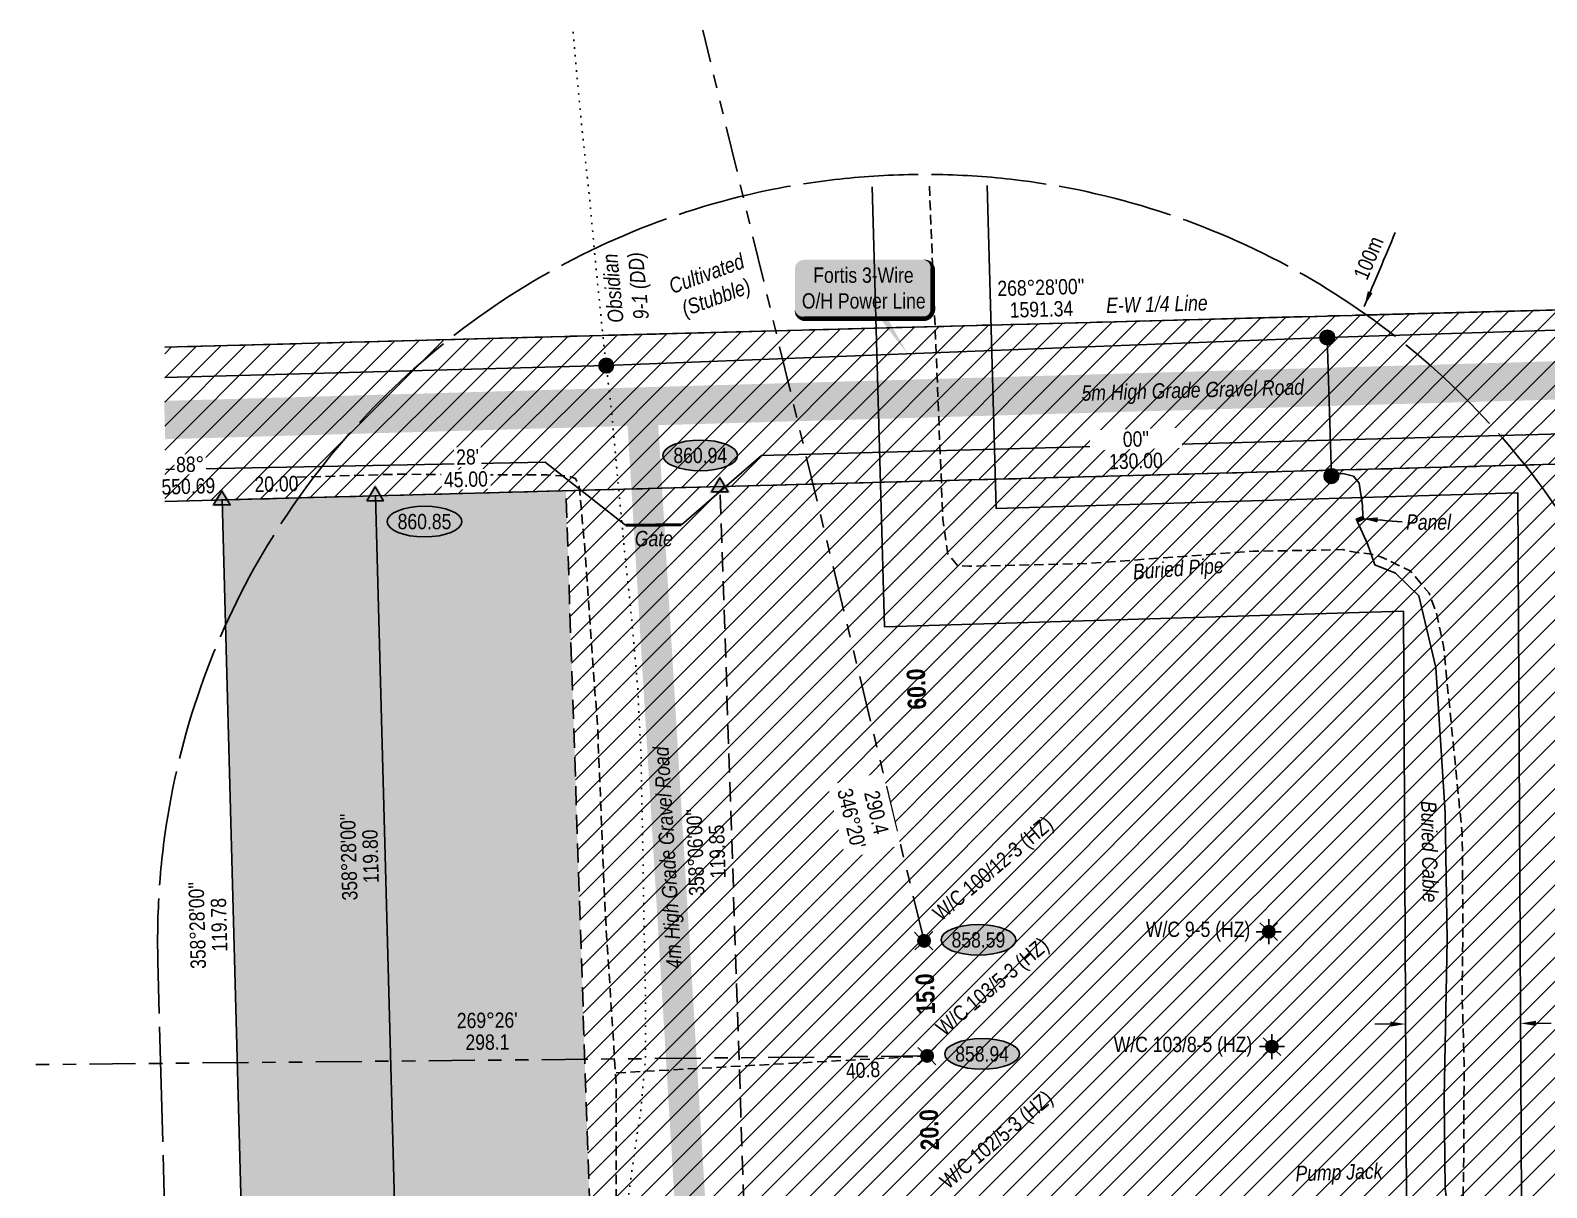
# Model space of a CAD drawing. Extents: x 626550 to 632078, y 5902939 to 5909485.
# Drawn here: x 628387 to 629376, y 5903997 to 5904752 of the extents above; entities that cross this region are included whole.
import ezdxf
from ezdxf.enums import TextEntityAlignment as Align

# ---------------------------------------------------------------- set-up
doc = ezdxf.new("R2010")
doc.units = 0
doc.header["$LTSCALE"] = 5
doc.header["$PDSIZE"] = 0.05
for name, pattern in [('foc-ACCESSROAD', [3.75, 2.5, -1.25]), ('foc-BUFFER', [16.75, 15, -1.75]), ('foc-DOT', [1, 0.2, -0.8]), ('foc-DRILLPATH', [14.75, 6, -1.75, 1.75, -1.75, 1.75, -1.75]), ('foc-QUARTERLINE', [33, 25, -3, 2, -3]), ('foc-TIELINE', [1.875, 1.25, -0.625]), ('POWERLINE5', [7.8, 2.4, -0.6, 0.6, -0.6, 0.6, -0.6, 2.4]), ('UG_PIPE', [1.875, 1.25, -0.625])]:
    doc.linetypes.add(name, pattern=pattern)
doc.layers.get('Defpoints').update_dxf_attribs({"color": 9})
for name, color, linetype in [('ABADATA-DRILL', 8, 'foc-DOT'), ('ABADATA-DRILL-T', 8, 'Continuous'), ('AS-CABLE', 224, 'foc-CABLE'), ('AS-FENCE', 48, 'foc-FENCE'), ('AS-PIPE-UG', 44, 'UG_PIPE'), ('AS-PIPE-UG-T', 44, 'Continuous'), ('AS-POWER', 104, 'foc-POWER'), ('AS-POWER-EXISTING', 72, 'POWERLINE5'), ('AS-POWER-T', 104, 'Continuous'), ('AS-ROADS', 254, 'Continuous'), ('AS-TELEPHONE-T', 224, 'Continuous'), ('AUX-BUFFER', 7, 'foc-BUFFER'), ('C-AR', 13, 'foc-ACCESSROAD'), ('C-RW', 13, 'Continuous'), ('C-WS-S', 13, 'Continuous'), ('L-BD', 7, 'Continuous'), ('L-MON', 1, 'Continuous'), ('L-QSEC', 8, 'foc-QUARTERLINE'), ('L-SECQ', 8, 'foc-QUARTERLINE'), ('P-ELEVATION', 7, 'Continuous'), ('P-PDRILLPATH', 12, 'foc-DRILLPATH'), ('P-PROPOSED', 10, 'Continuous'), ('P-PROPOSED-EXISTING-H', 59, 'Continuous'), ('P-PROPOSED-H', 21, 'Continuous'), ('P-TXT', 4, 'Continuous'), ('T-TIE', 201, 'foc-TIELINE')]:
    doc.layers.add(name, color=color, linetype=linetype)
for name, color, linetype, lineweight in [('AS-GENERAL', 48, 'Continuous', 18), ('C-AR-T', 13, 'Continuous', 9), ('C-RW-T', 13, 'Continuous', 9), ('C-WS-T', 13, 'Continuous', 9), ('T-TEXT', 48, 'Continuous', 18), ('T-TIE-T', 201, 'Continuous', 18)]:
    doc.layers.add(name, color=color, linetype=linetype, lineweight=lineweight)
doc.styles.add('80', font='ARIALN.TTF', dxfattribs={"height": 10})
doc.styles.add('80CG', font='ARIALN.TTF', dxfattribs={"height": 10})
doc.styles.add('80L', font='ARIALN.TTF', dxfattribs={"height": 10})
doc.styles.add('80LS', font='ARIALNI.TTF', dxfattribs={"height": 10})
doc.styles.add('BOLD', font='ARIALNB.TTF')
doc.styles.add('foc-LtypeFont', font='ARIALN.TTF', dxfattribs={"height": 7.35})
doc.linetypes.add('foc-CABLE', pattern='A,2,-1,["C",foc-LtypeFont,S=0.2,R=0,X=-0.625,Y=-0.75],-1.24,8', length=12.24)
doc.linetypes.add('foc-FENCE', pattern='A,10,-1,["X",foc-LtypeFont,S=0.2,R=0,X=-0.625,Y=-0.75],-1.24', length=12.24)
doc.linetypes.add('foc-POWER', pattern='A,6,-1,["P",foc-LtypeFont,S=0.2,R=0,X=-0.625,Y=-0.75],-1.24,4', length=12.24)
doc.dimstyles.new('CG2011', dxfattribs={"dimscale": 5, "dimtxt": 9, "dimasz": 2, "dimexe": 0.2, "dimexo": 0.0625, "dimgap": 0.5, "dimtad": 0, "dimtih": 1, "dimtoh": 1, "dimzin": 0, "dimdsep": 46, "dimtxsty": '80CG', "dimcen": 0.1, "dimse1": 1, "dimse2": 1, "dimclrd": 256, "dimclrt": 256, "dimaunit": 1, "dimadec": 4, "dimazin": 0, "dimtfac": 0.06, "dimtofl": 0, "dimtmove": 0, "dimatfit": 1, "dimfxl": 0.2, "dimtolj": 1, "dimtzin": 0, "dimlwd": -1, "dimarcsym": 0})
doc.dimstyles.new('Compass 5 000', dxfattribs={"dimscale": 5, "dimtxt": 9, "dimasz": 2, "dimexe": 0.2, "dimexo": 0.0625, "dimgap": 0.5, "dimtad": 0, "dimtih": 1, "dimtoh": 1, "dimzin": 0, "dimdsep": 46, "dimtxsty": '80CG', "dimcen": 0.1, "dimse1": 1, "dimse2": 1, "dimclrd": 256, "dimclrt": 256, "dimaunit": 1, "dimadec": 4, "dimazin": 0, "dimtfac": 0.06, "dimtofl": 0, "dimtmove": 0, "dimatfit": 1, "dimfxl": 0.2, "dimtolj": 1, "dimtzin": 0, "dimlwd": -1, "dimarcsym": 0})

# ---------------------------------------------------------------- blocks, each defined once
blk = doc.blocks.new('POWERPOLE')
h = blk.add_hatch(color=255)
edge = h.paths.add_edge_path()
edge.add_arc((0, 0), 0.96, 0, 360)
at = {"linetype": 'Continuous'}
for p, q in [((0.68, -0.68), (-0.68, 0.68)), ((-0.68, -0.68), (0.68, 0.68))]:
    blk.add_line(p, q, dxfattribs=at)
blk.add_circle((0, 0), 0.96, dxfattribs=at)
blk = doc.blocks.new('*D550')
at = {"layer": 'C-AR-T', "transparency": 16777216}
for p, q in [((628863.07, 5903964.88), (628873.06, 5903965.21)), ((628742.57, 5903960.88), (628732.57, 5903960.55))]:
    blk.add_line(p, q, dxfattribs=at)
for points in [[(628742.51, 5903962.54), (628742.62, 5903959.21), (628752.56, 5903961.21)], [(628863.01, 5903966.54), (628863.12, 5903963.21), (628853.07, 5903964.54)]]:
    blk.add_solid(points, dxfattribs=at)
at = {"layer": 'Defpoints', "color": 0, "transparency": 16777216}
for p in [(628842.28, 5904289.8), (628741.77, 5904286.46), (628752.56, 5903961.21)]:
    blk.add_point(p, dxfattribs=at)
at = {"layer": 'C-AR-T', "transparency": 16777216, "insert": (628900.8, 5903965.21), "char_height": 10, "attachment_point": 5, "style": '80CG'}
blk.add_mtext('\\A1;Obsidian\\P20.12 A/R', dxfattribs=at)
blk = doc.blocks.new('*D551')
at = {"layer": 'C-AR-T', "transparency": 16777216}
for p, q in [((629551.68, 5904597.31), (629541.68, 5904597.31)), ((629552.05, 5904583.79), (629551.68, 5904597.31)), ((629555.27, 5904463.21), (629555.54, 5904453.21))]:
    blk.add_line(p, q, dxfattribs=at)
for points in [[(629553.71, 5904583.83), (629550.38, 5904583.75), (629552.31, 5904573.79)], [(629556.94, 5904463.26), (629553.61, 5904463.17), (629555.01, 5904473.21)]]:
    blk.add_solid(points, dxfattribs=at)
at = {"layer": 'Defpoints', "color": 0, "transparency": 16777216}
for p in [(629552.31, 5904573.79), (629132.09, 5904562.54), (629134.79, 5904461.96)]:
    blk.add_point(p, dxfattribs=at)
at = {"layer": 'C-AR-T', "transparency": 16777216, "insert": (629513.95, 5904597.31), "char_height": 10, "attachment_point": 5, "style": '80CG'}
blk.add_mtext('\\A1;Obsidian\\P20.12 A/R', dxfattribs=at)
blk = doc.blocks.new('*D552')
at = {"layer": 'Defpoints', "color": 0, "transparency": 16777216}
for p in [(628517.6, 5904241.57), (628617.53, 5904244.25), (628525.71, 5903939.34)]:
    blk.add_point(p, dxfattribs=at)
at = {"layer": 'P-TXT', "transparency": 16777216}
for p, q in [((628635.64, 5903942.29), (628645.64, 5903942.56)), ((628515.72, 5903939.07), (628505.72, 5903938.8))]:
    blk.add_line(p, q, dxfattribs=at)
for points in [[(628635.6, 5903943.96), (628635.69, 5903940.62), (628625.64, 5903942.02)], [(628515.67, 5903940.74), (628515.76, 5903937.4), (628525.71, 5903939.34)]]:
    blk.add_solid(points, dxfattribs=at)
at = {"layer": 'P-TXT', "transparency": 16777216, "insert": (628673.37, 5903942.56), "char_height": 10, "attachment_point": 5, "style": '80CG'}
blk.add_mtext('\\A1;20.00 A/R', dxfattribs=at)
blk = doc.blocks.new('*U546')
h = blk.add_hatch(color=255)
edge = h.paths.add_edge_path()
edge.add_line((-39, -20), (39, -20))
edge.add_arc((39, -14), 6, 270, 360)
edge.add_line((45, -14), (45, 12.5))
edge.add_arc((39, 12.5), 6, 0, 90)
edge.add_line((39, 18.5), (-39, 18.5))
edge.add_arc((-39, 12.5), 6, 90, 180)
edge.add_line((-45, 12.5), (-45, -14))
edge.add_arc((-39, -14), 6, 180, 270)
at = {"color": 104, "flags": 128}
blk.add_lwpolyline([(-39, -20, 3, 3, 0), (39, -20, 3, 3, 0.414214), (45, -14, 3, 3, 0), (45, 12.5, 3, 0, 0.414214), (39, 18.5, 0, 0, 0), (-39, 18.5, 0, 0, 0.414214), (-45, 12.5, 0, 0, 0), (-45, -14, 0, 3, 0.414214)], format="xyseb", close=True, dxfattribs=at)
blk.add_lwpolyline([(28.51, -42.91, 0, 7.5, 0), (0, 0, 0, 0, 0)], format="xyseb", dxfattribs=at)
at = {"color": 104, "style": '80'}
blk.add_attdef('ENTER_TEXT_001', (-26.85, -4.92), '', height=10, dxfattribs=at)
blk = doc.blocks.new('we')
at = {"layer": 'P-ELEVATION'}
h = blk.add_hatch(color=111, dxfattribs=at)
h.dxf.hatch_style = 1
edge = h.paths.add_edge_path()
edge.add_ellipse((0, 0), major_axis=(-24.38, 0), ratio=0.410256, start_angle=0, end_angle=360)
at = {"layer": 'P-ELEVATION', "color": 7, "flags": 128}
blk.add_lwpolyline([(0, 0, 12.5, 0, 0), (-12.42, -6.43, 0, 0, 0)], format="xyseb", dxfattribs=at)
at = {"layer": 'P-ELEVATION', "color": 7}
blk.add_ellipse((0, 0), major_axis=(-24.38, 0), ratio=0.410256, dxfattribs=at)
at = {"layer": 'P-ELEVATION', "style": '80'}
blk.add_attdef('ELEVATION', text='', height=10, dxfattribs=at).set_placement((0, 0), align=Align.MIDDLE_CENTER)
blk = doc.blocks.new('GAS')
h = blk.add_hatch(color=255)
h.dxf.hatch_style = 1
edge = h.paths.add_edge_path()
edge.add_arc((0, 0), 0.9, 0, 360)
for p, q in [((-0.81, 0), (-1.62, 0)), ((-0.57, 0.57), (-1.14, 1.14)), ((0, 0.81), (0, 1.62)), ((0.57, 0.57), (1.14, 1.14)), ((1.62, 0), (0.81, 0)), ((-0.57, -0.57), (-1.14, -1.14)), ((0, -0.81), (0, -1.62)), ((1.14, -1.14), (0.57, -0.57))]:
    blk.add_line(p, q)
blk.add_circle((0, 0), 0.8)
blk = doc.blocks.new('TRIA')
blk.add_hatch(color=255).paths.add_polyline_path([(-0.04, 1.52), (-1.47, -0.87), (1.39, -0.87)])
blk = doc.blocks.new('TRIAA')
blk.add_blockref('TRIA', (0, 0))
blk = doc.blocks.new('TRIB')
at = {"color": 1}
blk.add_lwpolyline([(-1.12, -0.67), (-0.04, 1.13), (1.04, -0.67)], close=True, dxfattribs=at)
blk = doc.blocks.new('TRIBB')
blk.add_blockref('TRIB', (0, 0))
blk = doc.blocks.new('TRICC')
for name in ['TRIAA', 'TRIBB']:
    blk.add_blockref(name, (0, 0))
blk = doc.blocks.new('plspike')
blk.add_blockref('TRICC', (0, 0))
blk = doc.blocks.new('WC')
at = {"layer": 'L-MON'}
h = blk.add_hatch(color=255, dxfattribs=at)
h.dxf.hatch_style = 1
edge = h.paths.add_edge_path()
edge.add_arc((0, 0), 0.9, 0, 360)
at = {"layer": 'L-MON', "color": 240, "flags": 128}
for points in [[(-0.62, 0.5), (-1.23, 1.12)], [(0.52, 0.61), (1.13, 1.21)], [(-1.18, -1.18), (-0.56, -0.57)], [(1.16, -1.18), (0.56, -0.57)]]:
    blk.add_lwpolyline(points, dxfattribs=at)
at = {"layer": 'L-MON', "color": 240}
for radius in [0.8, 0.373]:
    blk.add_circle((0, 0), radius, dxfattribs=at)
blk = doc.blocks.new('*D573')
at = {"layer": 'C-RW-T', "transparency": 16777216}
for p, q in [((629273.95, 5904103.5), (629263.95, 5904103.45)), ((629368.92, 5904104.02), (629378.92, 5904104.07))]:
    blk.add_line(p, q, dxfattribs=at)
for points in [[(629273.94, 5904105.17), (629273.95, 5904101.84), (629283.94, 5904103.56)], [(629368.91, 5904105.68), (629368.93, 5904102.35), (629358.92, 5904103.96)]]:
    blk.add_solid(points, dxfattribs=at)
at = {"layer": 'Defpoints', "color": 0, "transparency": 16777216}
for p in [(629358.92, 5904103.96), (629284.08, 5904078.45), (629359.06, 5904078.86)]:
    blk.add_point(p, dxfattribs=at)
at = {"layer": 'C-RW-T', "transparency": 16777216, "insert": (629425.65, 5904104.07), "char_height": 10, "attachment_point": 5, "style": '80CG'}
blk.add_mtext('\\A1;Obsidian\\P15.00 P/L R/W\\PPlan by Compass', dxfattribs=at)

msp = doc.modelspace()

# ---------------------------------------------------------------- hatches: boundary and pattern name
at = {"layer": 'AS-CABLE'}
h = msp.add_hatch(color=256, dxfattribs=at)
h.dxf.hatch_style = 1
h.paths.add_polyline_path([(629252.665, 5904431.121), (629256.78, 5904432.856), (629255.98, 5904434.471), (629251.745, 5904432.836)])
at = {"layer": 'P-PROPOSED-EXISTING-H'}
h = msp.add_hatch(dxfattribs=at)
h.set_pattern_fill('ANSI31', color=256, scale=3.5, style=0)
h.set_pattern_definition([(45, (494.945, 3572.248), (-7.857724106, 7.857724106), [])])
edge = h.paths.add_edge_path()
edge.add_line((628474.629, 5904544.942), (629713.695, 5904578.081))
edge.add_line((629713.695, 5904578.081), (629716.517, 5904477.553))
edge.add_line((629716.517, 5904477.553), (629486.41, 5904471.376))
edge.add_line((629486.41, 5904471.376), (628612.06, 5904447.955))
edge.add_line((628612.06, 5904447.955), (628474.629, 5904444.313))
h = msp.add_hatch(dxfattribs=at)
h.set_pattern_fill('ANSI31', color=256, scale=3.5, style=0)
h.set_pattern_definition([(45, (293.086, -1858.559), (-7.857724106, 7.857724106), [])])
h.paths.add_polyline_path([(628756.16, 5903852.73), (628736.3, 5904451.314), (629486.41, 5904471.376), (629511.9, 5903522.031), (629070.98, 5903510.231), (629077.575, 5903251.701), (628468.415, 5903235.836), (628452.745, 5903845.021), (628628.133, 5903849.363)])
at = {"layer": 'P-PROPOSED-H'}
h = msp.add_hatch(color=256, dxfattribs=at)
h.dxf.hatch_style = 1
h.paths.add_polyline_path([(628628.133, 5903849.363), (628612.06, 5904447.955), (628512.128, 5904445.278), (628528.197, 5903846.797)])
h = msp.add_hatch(color=256, dxfattribs=at)
h.dxf.hatch_style = 1
h.paths.add_polyline_path([(628756.16, 5903852.73), (628736.3, 5904451.314), (628612.06, 5904447.955), (628628.133, 5903849.363)])

# ---------------------------------------------------------------- linework, layer by layer
at = {"layer": 'ABADATA-DRILL', "flags": 128}
msp.add_lwpolyline([(628764.517, 5903555.65), (628764.517, 5903555.65), (628764.264, 5903555.743), (628762.48, 5903558.795), (628760.949, 5903567.106), (628762.288, 5903582.048), (628767.041, 5903601.937), (628773.094, 5903625.463), (628777.946, 5903650.857), (628780.658, 5903677.641), (628781.116, 5903706.365), (628780.807, 5903735.718), (628780.938, 5903765.383), (628780.415, 5903795.23), (628779.735, 5903825.322), (628778.717, 5903854.956), (628776.323, 5903883.7), (628773.355, 5903915.131), (628772.704, 5903945.974), (628775.372, 5903978.01), (628779.846, 5904011.647), (628785.074, 5904046.954), (628788.188, 5904080.903), (628788.246, 5904120.52), (628787.447, 5904158.512), (628786.781, 5904198.959), (628786.035, 5904240.504), (628785.236, 5904280.347), (628783.11, 5904322.955), (628779.282, 5904367.416), (628774.612, 5904411.604), (628770.251, 5904457.251), (628766.072, 5904503.554), (628760.625, 5904550.521), (628755.884, 5904597.258), (628751.746, 5904642.061), (628746.319, 5904691.93), (628742.058, 5904737.58), (628740.87, 5904751.555)], dxfattribs=at)
at = {"layer": 'AS-CABLE', "flags": 128}
for points in [[(629255.98, 5904434.471), (629255.885, 5904441.791), (629253.7, 5904456.316), (629249.935, 5904460.781), (629242.985, 5904462.581), (629236.525, 5904461.546)], [(629252.665, 5904431.121), (629256.78, 5904432.856), (629255.98, 5904434.471), (629251.745, 5904432.836), (629252.665, 5904431.121)], [(629252.665, 5904431.121), (629258.99, 5904416.776), (629263.965, 5904402.976), (629277.46, 5904397.626), (629292.68, 5904382.801), (629303.565, 5904335.971), (629309.775, 5904241.346), (629311.115, 5904158.386), (629309.065, 5904055.651), (629309.755, 5903996.231), (629312.26, 5903975.511), (629311.51, 5903972.336), (629307.965, 5903971.326), (629302.717, 5903970.584)]]:
    msp.add_lwpolyline(points, dxfattribs=at)
at = {"layer": 'AS-FENCE', "flags": 128}
for points in [[(629715.964, 5904497.252), (628863.865, 5904474.386), (628811.675, 5904429.116)], [(628775.25, 5904428.796), (628722.8, 5904469.896), (628475.389, 5904465.178)]]:
    msp.add_lwpolyline(points, dxfattribs=at)
at = {"layer": 'AS-GENERAL', "const_width": 1.999, "flags": 128}
msp.add_lwpolyline([(628811.67, 5904429.101), (628775.23, 5904428.786)], dxfattribs=at)
at = {"layer": 'AS-PIPE-UG', "flags": 128}
for points in [[(628973.361, 5904649.93), (628982.175, 5904432.466), (628985.46, 5904410.031), (628991.94, 5904402.416), (628999.245, 5904402.021), (629076.165, 5904403.841), (629184.625, 5904411.906), (629216.495, 5904412.351), (629243.07, 5904412.946), (629250.835, 5904411.226), (629261.92, 5904410.036), (629268.24, 5904408.016), (629286.905, 5904399.111), (629299.225, 5904384.586), (629303.965, 5904371.971), (629308.705, 5904349.896), (629320.865, 5904227.586), (629321.32, 5904167.646), (629320.805, 5904124.521), (629322.065, 5904078.446), (629321.985, 5904024.116), (629321.425, 5903989.596), (629321.68, 5903971.046)], [(628560.765, 5904460.116), (628626.21, 5904462.101), (628701.51, 5904461.671), (628723.93, 5904461.751), (628733.095, 5904460.951), (628737.91, 5904460.991), (628742.63, 5904459.266), (628744.9, 5904454.076), (628745.875, 5904444.636), (628749.19, 5904407.766), (628752.445, 5904360.301), (628757.015, 5904296.021), (628761.91, 5904176.331), (628769.19, 5904062.611), (628769.03, 5903930.396), (628768.69, 5903903.141), (628769.205, 5903868.476), (628768.9, 5903782.016), (628769.61, 5903680.556), (628770.405, 5903613.296), (628768.305, 5903552.721)]]:
    msp.add_lwpolyline(points, dxfattribs=at)
at = {"layer": 'AS-POWER', "flags": 128}
for points in [[(628474.629, 5904525.197), (628762.595, 5904532.951), (629232.875, 5904551.231), (629692.68, 5904566.036)], [(629232.875, 5904551.231), (629235.58, 5904460.856)]]:
    msp.add_lwpolyline(points, dxfattribs=at)
at = {"layer": 'AS-ROADS', "flags": 128}
for points, const_width in [([(628474.629, 5904497.397), (629763.47, 5904534.156)], 25), ([(628785.797, 5904506.272), (628836.41, 5903671.191), (628824.955, 5903643.181), (628777.285, 5903607.206), (628748.985, 5903589.346), (628738.785, 5903568.211), (628741.69, 5903544.431), (628756.67, 5903528.791), (628787.97, 5903525.836), (628822.63, 5903544.306), (628831.765, 5903580.981), (628838.29, 5903625.366), (628836.41, 5903671.191)], 20)]:
    msp.add_lwpolyline(points, dxfattribs=dict(at, const_width=const_width))
at = {"layer": 'C-AR'}
for p, q in [((629713.695, 5904578.081), (628489.589, 5904545.313)), ((629742.445, 5904478.247), (628489.589, 5904444.71)), ((628756.16, 5903852.73), (628736.3, 5904451.314)), ((628856.7, 5903855.231), (628836.835, 5904453.976))]:
    msp.add_line(p, q, dxfattribs=at)
at = {"layer": 'C-RW', "flags": 128}
msp.add_lwpolyline([(628936.133, 5904649.56), (628944.095, 5904362.461), (629282.49, 5904372.764), (629284.8, 5903945.306), (629359.775, 5903945.711), (629357.05, 5904450.045), (629016.959, 5904439.69), (629011.117, 5904650.306)], dxfattribs=at)
at = {"layer": 'L-SECQ'}
msp.add_line((629713.694, 5904578.114), (628489.589, 5904545.342), dxfattribs=at)
at = {"layer": 'P-PDRILLPATH', "flags": 128}
for points in [[(628969.875, 5904157.761), (628825.525, 5904751.555)], [(628971.875, 5904082.751), (628387.008, 5904077.055)]]:
    msp.add_lwpolyline(points, dxfattribs=at)
at = {"layer": 'P-PROPOSED', "flags": 128}
for points in [[(629511.9, 5903522.031), (629070.98, 5903510.231), (629077.575, 5903251.701), (628468.415, 5903235.836), (628452.745, 5903845.021), (628628.133, 5903849.363), (628612.06, 5904447.955), (629486.41, 5904471.376)], [(628628.133, 5903849.363), (628612.06, 5904447.955), (628512.128, 5904445.278), (628528.197, 5903846.797)]]:
    msp.add_lwpolyline(points, close=True, dxfattribs=at)
at = {"layer": 'T-TIE'}
msp.add_line((628971.875, 5904082.751), (628768.611, 5904071.66), dxfattribs=at)

# ---------------------------------------------------------------- block references
at = {"layer": 'AS-POWER-EXISTING'}
for p, xscale, yscale, zscale in [((629232.875, 5904551.231), 5.00000000000002, 5.00000000000002, 5.00000000000002), ((628762.595, 5904532.951), 5.00000000000002, 5.00000000000002, 5.00000000000002), ((629235.58, 5904460.856), 4.998428750000003, 4.998428750000003, 4.998428750000003)]:
    msp.add_blockref('POWERPOLE', p, dxfattribs=dict(at, xscale=xscale, yscale=yscale, zscale=zscale))
at = {"layer": 'AS-POWER-T'}
ref = msp.add_blockref('*U546', (628930.601, 5904583.435), dxfattribs=dict(at, xscale=0.9984732607906258, yscale=0.9984732607906258, zscale=0.9984732607906258))
ref.add_attrib('ENTER_TEXT_001', 'Fortis 3-Wire', (628897.644, 5904586.916), dxfattribs={"layer": '0', "color": 104, "height": 9.98473, "style": '80'})
ref.add_attrib('ENTER_TEXT_002', 'O/H Power Line', (628890.193, 5904570.098), dxfattribs={"layer": '0', "color": 104, "height": 9.98473, "style": '80'})
at = {"layer": 'C-WS-S', "color": 2, "xscale": 4.998401599999999, "yscale": 4.998401599999999, "zscale": 4.998401599999999}
for p in [(629194.685, 5904163.761), (629196.785, 5904088.791)]:
    msp.add_blockref('GAS', p, dxfattribs=at)
at = {"layer": 'L-MON', "xscale": 4.998401599999999, "yscale": 4.998401599999999, "zscale": 4.998401599999999}
for name, p in [('plspike', (628612.055, 5904448.141)), ('plspike', (628836.835, 5904453.976)), ('plspike', (628512.165, 5904445.471)), ('WC', (628969.875, 5904157.761)), ('WC', (628971.875, 5904082.751))]:
    msp.add_blockref(name, p, dxfattribs=at)
at = {"layer": 'P-ELEVATION'}
for p, values in [((628823.942, 5904474.344), {'ELEVATION': '860.94'}), ((628644.076, 5904431.216), {'ELEVATION': '860.85'}), ((629005.349, 5904158.439), {'ELEVATION': '858.59'}), ((629007.749, 5904084.052), {'ELEVATION': '858.94'})]:
    msp.add_blockref('we', p, dxfattribs=at).add_auto_attribs(values)

# ---------------------------------------------------------------- texts
at = {"layer": 'AS-GENERAL', "insert": (628776.141, 5904425.127), "char_height": 9.9968, "attachment_point": 1, "style": '80L'}
msp.add_mtext_dynamic_manual_height_columns('\\pi5.131;{\\fArial Narrow|b0|i1|c0|p34;Gate}', width=33.69931, gutter_width=50, heights=[0], dxfattribs=at)
at = {"layer": 'AS-PIPE-UG-T', "insert": (629105.744, 5904403.357), "char_height": 9.99686, "attachment_point": 1, "rotation": 4.252642, "style": '80L'}
msp.add_mtext_dynamic_manual_height_columns('{\\fArial Narrow|b0|i1|c0|p34;Buried Pipe}', width=60.81723, gutter_width=50, heights=[0], dxfattribs=at)
at = {"layer": 'AS-TELEPHONE-T', "insert": (629284.283, 5904435.862), "char_height": 9.99686, "attachment_point": 1, "style": '80L'}
msp.add_mtext_dynamic_manual_height_columns('{\\fArial Narrow|b0|i1|c0|p34;Panel}', width=21.80638, gutter_width=50, heights=[0], dxfattribs=at)
at = {"layer": 'AS-TELEPHONE-T', "insert": (629304.039, 5904249.422), "char_height": 9.99686, "attachment_point": 1, "rotation": 270.925382, "style": '80L'}
msp.add_mtext_dynamic_manual_height_columns('\\pi0.30926;{\\fArial Narrow|b0|i1|c0|p34;Buried Cable}', width=66.03452, gutter_width=50, heights=[0], dxfattribs=at)
at = {"layer": 'AUX-BUFFER', "insert": (629249.58, 5904591.885), "char_height": 9.9968, "attachment_point": 1, "rotation": 67.139759, "style": '80L'}
msp.add_mtext_dynamic_manual_height_columns('100m', width=6.84691, gutter_width=45, heights=[0], dxfattribs=at)
at = {"layer": 'C-WS-T', "char_height": 9.99458, "attachment_point": 1, "style": '80L'}
for s, insert, width in [('\\pi0.12838;W/C 9-5 (HZ)', (629114.468, 5904170.321), 67.45089), ('\\pi0.049973;W/C 103/8-5 (HZ)', (629093.553, 5904095.276), 89.58078)]:
    msp.add_mtext(s, dxfattribs=dict(at, insert=insert, width=width))
at = {"layer": 'L-BD', "style": '80L'}
for s, p in [("268°28'00''", (629046.072, 5904583.961)), ('1591.34', (629046.453, 5904569.72)), ('130.00', (629108.035, 5904470.745))]:
    msp.add_text(s, height=9.9968, rotation=1.5334, dxfattribs=at).set_placement(p, align=Align.MIDDLE)
at = {"layer": 'L-BD', "color": 5, "style": '80L'}
for s, rotation, p in [('550.69', 1.5344, (628490.055, 5904454.257)), ('20.00', 1.5344, (628547.517, 5904455.761)), ("358°06'00''", 91.9002, (628820.743, 5904215.519)), ('119.85', 91.9002, (628834.981, 5904215.991))]:
    msp.add_text(s, height=9.9968, rotation=rotation, dxfattribs=at).set_placement(p, align=Align.MIDDLE)
at = {"layer": 'L-BD', "color": 6, "style": '80L'}
for s, p in [("358°28'00''", (628594.632, 5904212.484)), ('119.80', (628608.872, 5904212.866)), ("358°28'00''", (628495.827, 5904167.833)), ('119.78', (628510.067, 5904168.216))]:
    msp.add_text(s, height=9.9968, rotation=91.538, dxfattribs=at).set_placement(p, align=Align.MIDDLE)
at = {"layer": 'L-BD', "color": 3, "style": '80L'}
for s, p in [("269°26'", (628684.986, 5904106.011)), ('298.1', (628685.125, 5904091.766))]:
    msp.add_text(s, height=9.9968, rotation=0.558, dxfattribs=at).set_placement(p, align=Align.MIDDLE)
at = {"layer": 'L-BD', "color": 3, "char_height": 11.9816, "width": 21.13176, "attachment_point": 1, "rotation": 91.986111, "style": 'BOLD'}
for s, insert in [('60.0', (628959.356, 5904308.421)), ('15.0', (628965.172, 5904109.578)), ('20.0', (628967.742, 5904021.046))]:
    msp.add_mtext(s, dxfattribs=dict(at, insert=insert))
at = {"layer": 'L-QSEC', "insert": (629088.51, 5904577.151), "char_height": 9.9968, "attachment_point": 1, "rotation": 1.533599, "style": '80L'}
msp.add_mtext_dynamic_manual_height_columns('{\\fArial Narrow|b0|i1|c0|p34;E-W 1/4 Line}', width=86.81219, gutter_width=50, heights=[0], dxfattribs=at)
at = {"layer": 'P-TXT', "style": '80L'}
for s, p in [('W/C 100/12-3 (HZ)', (628980.891, 5904170.197)), ('W/C 103/5-3 (HZ)', (628982.956, 5904095.257)), ('W/C 102/5-3 (HZ)', (628985.572, 5903995.366))]:
    msp.add_text(s, height=9.99458, rotation=40, dxfattribs=at).set_placement(p)
at = {"layer": 'T-TEXT', "style": '80LS'}
for s, rotation, p in [('5m High Grade Gravel Road', 1.633667, (629145.099, 5904517.013)), ('4m High Grade Gravel Road', 93.468333, (628802.603, 5904212))]:
    msp.add_text(s, height=9.99574, rotation=rotation, dxfattribs=at).set_placement(p, align=Align.MIDDLE_CENTER)
at = {"layer": 'T-TEXT', "insert": (629211.999, 5904010.966), "char_height": 9.99686, "attachment_point": 1, "rotation": 1.886458, "style": '80L'}
msp.add_mtext_dynamic_manual_height_columns('{\\fArial Narrow|b0|i1|c0|p34;Pump Jack}', width=57.30555, gutter_width=50, heights=[0], dxfattribs=at)
at = {"layer": 'T-TIE-T', "style": '80L'}
msp.add_text('40.8', height=9.9968, rotation=3.123174, dxfattribs=at).set_placement((628930.058, 5904073.526), align=Align.MIDDLE)

# ---------------------------------------------------------------- dimensions: what is measured, and where the dimension line sits
at = {"layer": 'C-RW-T', "color": 5}
dim = msp.add_aligned_dim(p1=(629284.081, 5904078.45), p2=(629359.056, 5904078.855), distance=25.107, text='Obsidian\\P15.00 P/L R/W\\PPlan by Compass', dimstyle='Compass 5 000', dxfattribs=at)
dim.commit()
dim.dimension.update_dxf_attribs({"geometry": '*D573', "text_midpoint": (629425.649, 5904104.07)})
at = {"layer": 'P-TXT'}
dim = msp.add_linear_dim(base=(628525.713, 5903939.339), p1=(628617.53, 5904244.254), p2=(628517.598, 5904241.571), angle=181.538027, text='20.00 A/R', dimstyle='Compass 5 000', override={"dimtfill": 0}, dxfattribs=at)
dim.commit()
dim.dimension.update_dxf_attribs({"geometry": '*D552', "text_midpoint": (628673.373, 5903942.559), "dimtype": 161})

# ---------------------------------------------------------------- leaders
at = {"layer": 'AS-TELEPHONE-T', "path_type": 1}
msp.add_leader([(629255.747, 5904433.098), (629281.784, 5904431.004)], dimstyle='Compass 5 000', override={"dimgap": 0.5, "dimtad": 0}, dxfattribs=at)
at = {"layer": 'AUX-BUFFER', "path_type": 1}
msp.add_leader([(629256.948, 5904571.548), (629277.211, 5904619.611)], dimstyle='CG2011', override={"dimasz": 2, "dimgap": 0.5, "dimtad": 0}, dxfattribs=at)

# ---------------------------------------------------------------- next in the draw order: texts
at = {"layer": 'ABADATA-DRILL-T', "insert": (628764.293, 5904557.496), "char_height": 9.99574, "attachment_point": 1, "rotation": 95.276389, "style": '80L', "bg_fill": 3, "box_fill_scale": 1.15, "bg_fill_color": 256, "bg_fill_true_color": 256, "bg_fill_transparency": 0}
msp.add_mtext_dynamic_manual_height_columns('\\pi2.9012;{\\fArial Narrow|b0|i1|c0|p34;Obsidian\\P\\pi3.6103;9-1 (DD)}', width=49.6718, gutter_width=50, heights=[0], dxfattribs=at)

# ---------------------------------------------------------------- next in the draw order: linework, layer by layer
at = {"layer": 'AUX-BUFFER', "color": 251, "linetype": 'foc-BUFFER', "flags": 128}
msp.add_lwpolyline([(628476.915, 5903894.436, 1), (629476.236, 5903921.226), (629469.536, 5904171.156, 1), (628470.215, 5904144.366)], format="xyb", close=True, dxfattribs=at)
at = {"layer": 'P-PROPOSED', "flags": 128}
msp.add_lwpolyline([(628474.629, 5904544.942), (629713.695, 5904578.081), (629716.517, 5904477.553), (629486.41, 5904471.376), (628612.06, 5904447.955), (628474.629, 5904444.313)], dxfattribs=at)

# ---------------------------------------------------------------- next in the draw order: texts
at = {"layer": 'L-BD', "char_height": 9.9968, "attachment_point": 2, "rotation": 1.5334, "style": '80L', "bg_fill": 3, "box_fill_scale": 1.15, "bg_fill_color": 256, "bg_fill_true_color": 256, "bg_fill_transparency": 0}
for s, insert, width in [("00''", (629107.927, 5904490.03), 57.00823), ("28'", (628672.072, 5904478.355), 14.46782), ('88°', (628491.112, 5904473.577), 17.4955)]:
    msp.add_mtext(s, dxfattribs=dict(at, insert=insert, width=width))
at = {"layer": 'L-BD', "color": 3, "insert": (628943.732, 5904242.74), "char_height": 9.9968, "width": 39.15978, "attachment_point": 2, "rotation": 283.6635, "style": '80L', "bg_fill": 2}
msp.add_mtext("290.4\\P346°20'", dxfattribs=at)
at = {"layer": 'T-TEXT', "insert": (628801.832, 5904588.746), "char_height": 9.99574, "attachment_point": 1, "rotation": 20, "style": '80LS', "bg_fill": 2}
msp.add_mtext_dynamic_manual_height_columns('\\pi0.57642;Cultivated\\P\\pi3.3822;(Stubble)', width=51.5952, gutter_width=50, heights=[0], dxfattribs=at)

# ---------------------------------------------------------------- next in the draw order: texts
at = {"layer": 'L-BD', "color": 5, "insert": (628670.945, 5904463.739), "char_height": 9.9968, "width": 28.92375, "attachment_point": 2, "rotation": 1.5344, "style": '80L', "bg_fill": 3, "box_fill_scale": 1.15, "bg_fill_color": 256, "bg_fill_true_color": 256, "bg_fill_transparency": 0}
msp.add_mtext('45.00', dxfattribs=at)

# ---------------------------------------------------------------- next in the draw order: dimensions: what is measured, and where the dimension line sits
at = {"layer": 'C-AR-T', "color": 6}
for base, p1, p2, angle, picture, middle in [((629552.313, 5904573.794), (629134.785, 5904461.957), (629132.092, 5904562.543), 91.533599, '*D551', (629513.948, 5904597.308)), ((628752.561, 5903961.21), (628842.282, 5904289.797), (628741.77, 5904286.463), 181.900247, '*D550', (628900.798, 5903965.208))]:
    dim = msp.add_linear_dim(base=base, p1=p1, p2=p2, angle=angle, text='Obsidian\\P20.12 A/R', dimstyle='Compass 5 000', dxfattribs=at)
    dim.commit()
    dim.dimension.update_dxf_attribs({"geometry": picture, "text_midpoint": middle, "dimtype": 161})

doc.saveas('drawing.dxf')
